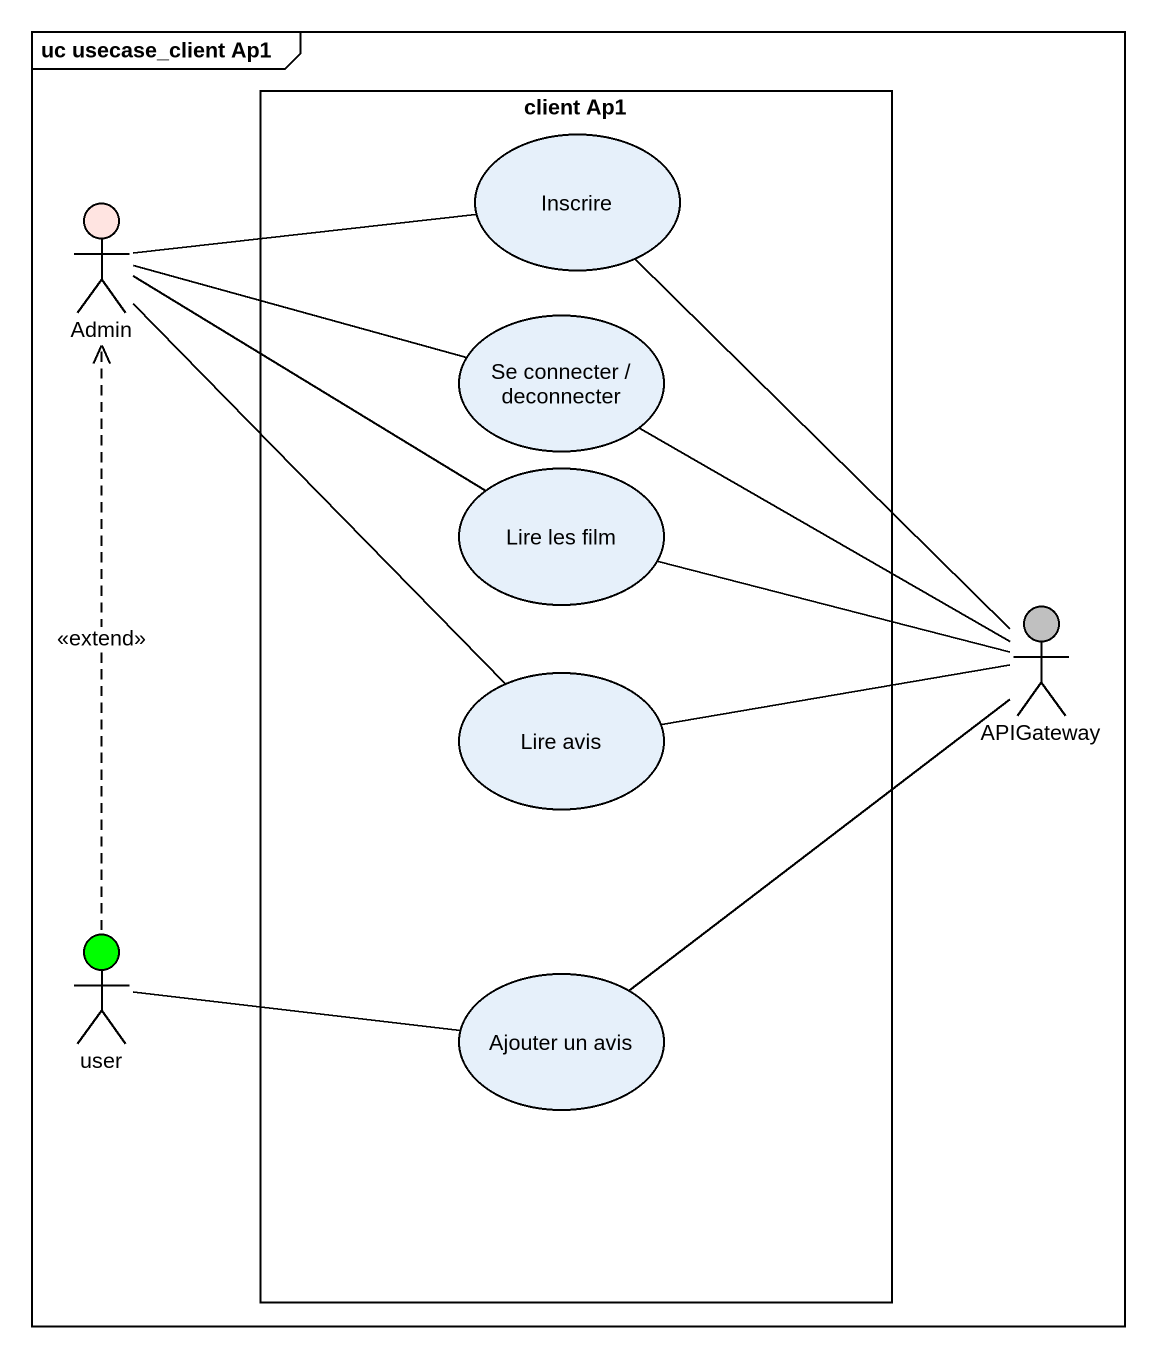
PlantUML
@startuml
mainframe uc usecase_client Ap1
rectangle "client Ap1" as client_Ap1 {
  usecase Inscrire
  usecase "Se connecter / deconnecter" as Se_connecter_deconnecter
  usecase "Lire les film" as Lire_les_film
  usecase "Lire avis" as Lire_avis
  usecase "Ajouter un avis" as Ajouter_un_avis
}
actor Admin #FFE4E1
actor APIGateway #C0C0C0
actor user #00FF00
Admin -right- Inscrire
Admin -right- Se_connecter_deconnecter
Admin -right- Lire_les_film
Admin -- Lire_avis
Inscrire -- APIGateway
Se_connecter_deconnecter -- APIGateway
Lire_les_film -right- APIGateway
Lire_avis -right- APIGateway
user .up.> Admin : <<extend>>
user -right- Ajouter_un_avis
Ajouter_un_avis -up- APIGateway
@enduml
